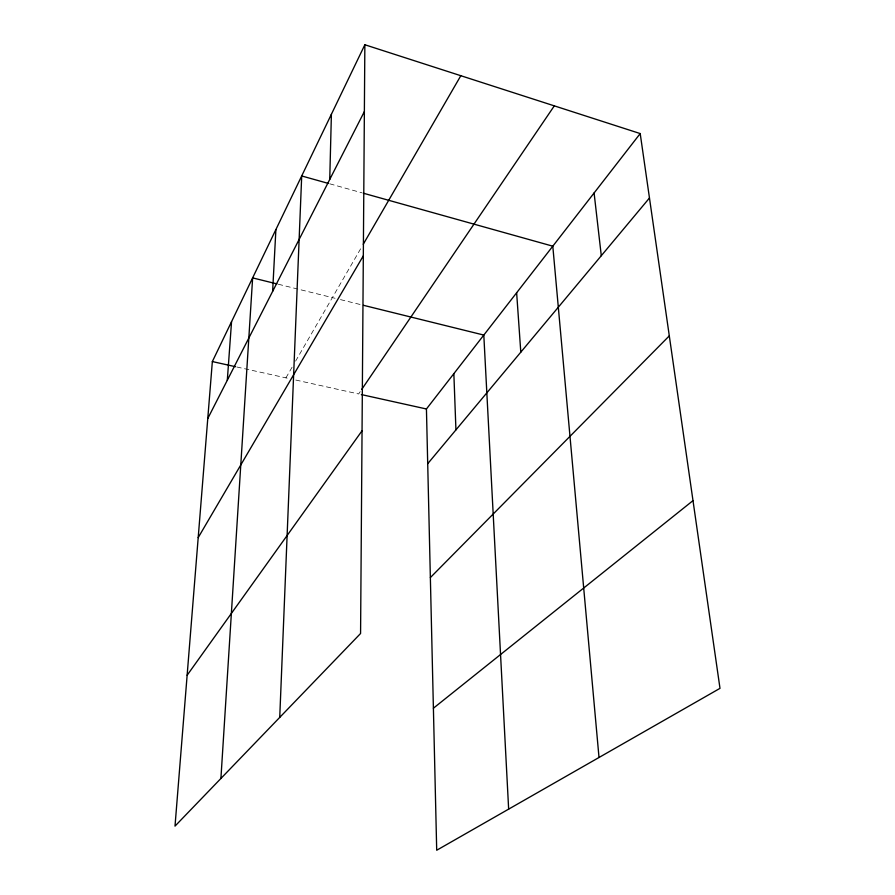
<?xml version="1.0" encoding="UTF-8"?>
<svg xmlns="http://www.w3.org/2000/svg" width="895" height="895" viewBox="0 0 895 895"><rect width="100%" height="100%" fill="white"/><g stroke="black" fill="none" stroke-linecap="round" stroke-linejoin="round"><path stroke-width="0.67" stroke-dasharray="4.47 3.36" d="M285.919 377.858L292.15 367.095M295.607 361.11L361.177 247.848M360.204 391.674L358.638 393.968L295.339 379.95M236.873 367.006L288.604 378.462M278.311 284.241L335.077 298.281M340.492 299.624L360.797 304.647M329.808 183.822L361.938 192.805"/><path stroke-width="1.34" d="M364.858 44.75L360.573 633.492L175.006 826.119L212.35 361.569L364.858 44.75L640.205 133.568L719.994 688.344L436.704 850.25L426.434 408.981L640.205 133.568M329.74 179.436L331.396 114.258M279.732 717.41L301.704 175.968L328.476 183.453M272.628 291.39L275.895 229.567M220.908 778.471L252.636 277.897L276.958 283.905M227.308 380.23L231.548 321.697M207.774 418.524L364.377 111.539M363.247 244.279L460.824 75.706M198.198 537.626L363.325 255.825M361.759 389.37L554.307 105.856M187.133 675.255L362.05 430.775M427.709 463.711L649.468 197.996M430.361 577.588L669.303 335.86M433.393 708.225L692.999 500.629M212.35 361.569L235.508 366.704M361.356 394.572L426.434 408.981M363.504 305.318L483.803 335.066L508.651 809.136M363.269 193.186L552.797 246.181L599.012 757.483M594.09 192.973L601.295 255.713M516.639 292.766L520.8 352.171M453.854 373.651L455.935 429.891"/></g></svg>
